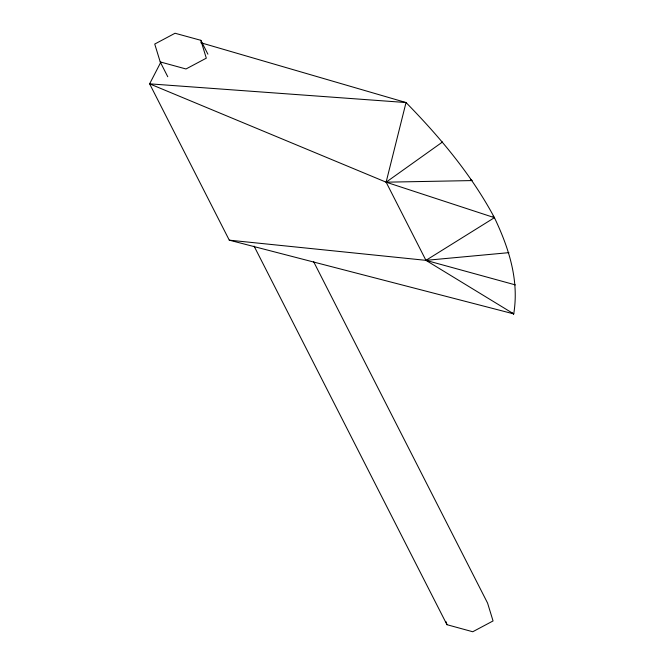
<?xml version="1.0" encoding="UTF-8"?>
<svg xmlns="http://www.w3.org/2000/svg" width="665" height="665" viewBox="0 0 665 665"><rect width="100%" height="100%" fill="white"/><g stroke="black" fill="none" stroke-linecap="round" stroke-linejoin="round"><path stroke-width="1" d="M160.814 62.202L149.625 83.84L229.275 240.165L513.721 313.888C519.299 280.165 508.808 247.829 494.428 217.671C471.443 174.704 439.972 137.223 406.032 102.543L200.714 42.71M403.988 102.385L406.032 102.543L386.124 182.185L425.949 260.348L513.721 313.888L511.826 313.074M442.549 141.969L386.124 182.185L149.625 83.84L406.032 102.543M492.964 216.191L494.428 217.671L425.949 260.348L229.275 240.165M508.908 252.65L425.949 260.348L515.375 284.903M207.904 54.189L200.83 40.307L175.045 33.25L154.737 44.056L160.215 61.92L167.763 76.733M160.215 61.92L186 68.977L206.308 58.171L200.83 40.307M254.072 246.117L446.963 624.693L472.749 631.75L493.056 620.944L487.578 603.08L313.548 261.528M494.428 217.671L386.124 182.185L472.183 180.572L470.554 179.317M511.842 313.007L513.721 313.888M446.057 621.717L446.963 624.693"/></g></svg>
